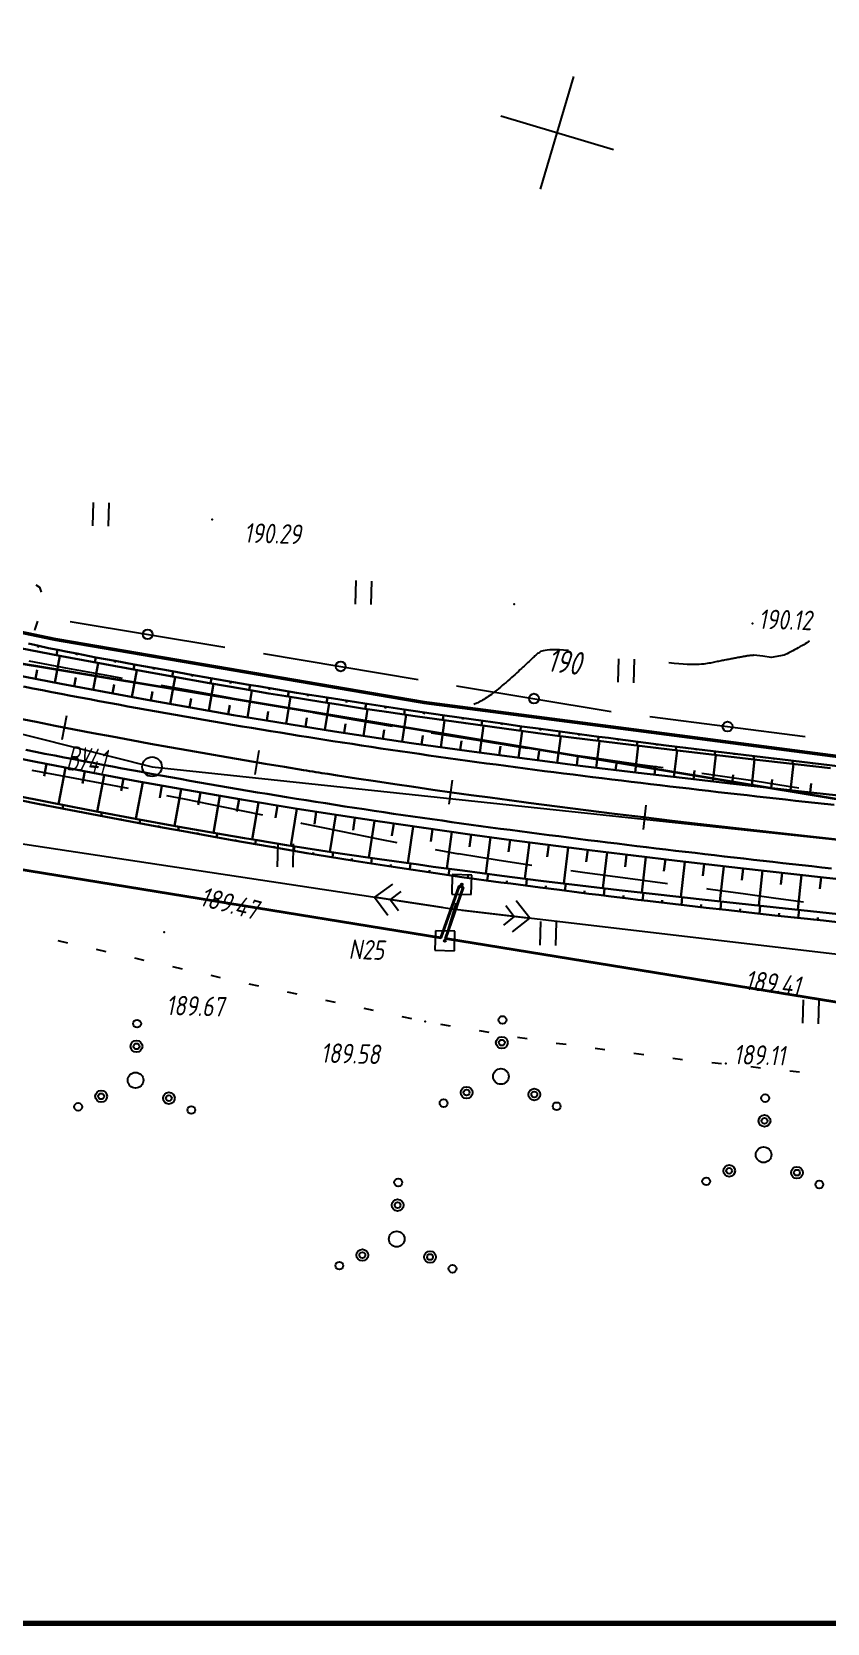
# Model space of a CAD drawing. Header units: millimetres. Extents: x 1808 to 2910, y -1045 to 155.
# Drawn here: x 2043.6 to 2124.8, y -535.7 to -373.1 of the extents above; entities that cross this region are included whole.
import ezdxf

# ---------------------------------------------------------------- set-up
doc = ezdxf.new("R2010")
doc.units = ezdxf.units.MM
doc.linetypes.add('CONTI', pattern=[0])
for name, color, linetype, lineweight in [('10', 1, 'Continuous', 35), ('КОПИЯ_ОСЬ_13_ОТКОСЫ', 7, 'Continuous', 30), ('КОПИЯ_ОСЬ_ГРАНИЦЫ_ПОЛОС', 7, 'Continuous', 30), ('ОСЬ_ВЕРХ_ПОКРЫТИЯ_ГРАНИЦЫ_ПОЛОС', 7, 'Continuous', 30), ('ОСЬ_ВЕРХ_ПОКРЫТИЯ_ОСЬ', 1, 'Continuous', 30)]:
    doc.layers.add(name, color=color, linetype=linetype, lineweight=lineweight)
for name, color, linetype in [('_Оформление', 7, 'Continuous'), ('_Ростелеком', 6, 'Continuous'), ('GOR_BDEFAULT', 212, 'CONTI'), ('NAD_MDEFAULT', 7, 'CONTI'), ('PI_OTDEFAULT', 172, 'CONTI'), ('PI_TTDEFAULT', 5, 'CONTI'), ('PLN_O', 7, 'CONTI'), ('SETKR', 2, 'CONTI'), ('SIT_LDEFAULT', 7, 'CONTI'), ('USLZNDEFAULT', 7, 'CONTI'), ('ZAPSKDEFAULT', 7, 'CONTI'), ('КОПИЯ_ОСЬ_ТАНГЕНСЫ', 1, 'Continuous'), ('ОСЬ_ВЕРХ_ПОКРЫТИЯ_ОТКОСЫ', 7, 'Continuous'), ('ОСЬ_ВЕРХ_ПОКРЫТИЯ_ПИКЕТЫ', 1, 'Continuous')]:
    doc.layers.add(name, color=color, linetype=linetype)
doc.styles.add('eskd', font='isocpeur.ttf', dxfattribs={"width": 1.2, "height": 2})
doc.styles.add('SHRFT', font='isocpeui.ttf')
doc.styles.get("Standard").update_dxf_attribs({"font": 'isocpeui.ttf'})
doc.linetypes.add('Связь', pattern='A,12.5,[130,ltypeshp.shx,S=1,R=-30,X=0,Y=0.9],1,[130,ltypeshp.shx,S=1,R=-30,X=0,Y=0.9],1,[130,ltypeshp.shx,S=1,R=-30,X=0,Y=0.9],4.5', length=19)

# ---------------------------------------------------------------- blocks, each defined once
blk = doc.blocks.new('BL_333')
at = {"color": 0}
for p, q in [((0, -6), (0, 6)), ((-6, 0), (6, 0))]:
    blk.add_line(p, q, dxfattribs=at)
blk = doc.blocks.new('BL_2011')
at = {"color": 0}
for p, q in [((0, 0), (0, 2.4)), ((1.6, 0), (1.6, 2.4))]:
    blk.add_line(p, q, dxfattribs=at)
blk = doc.blocks.new('BL_2010')
at = {"color": 0}
for centre, radius in [((0, 5.78), 0.4), ((0, 3.46), 0.6), ((0, 3.46), 0.3), ((0, 0), 0.8), ((-3.46, -1.74), 0.6), ((-3.46, -1.74), 0.3), ((3.46, -1.74), 0.6), ((3.46, -1.74), 0.3), ((-5.78, -2.88), 0.4), ((5.78, -2.88), 0.4)]:
    blk.add_circle(centre, radius, dxfattribs=at)
blk = doc.blocks.new('BL_27')
at = {"color": 0}
for p, q in [((1, 1), (-1, 1)), ((-1, 1), (-1, -1)), ((1, -1), (1, 1)), ((-1, -1), (1, -1))]:
    blk.add_line(p, q, dxfattribs=at)
blk.add_circle((0, 0), 0.1, dxfattribs=at)

msp = doc.modelspace()

# ---------------------------------------------------------------- linework, layer by layer
at = {"layer": '10'}
for points in [[(2620.73, -395.22), (2606.59, -397.47), (2605.44, -387.39), (2553.12, -394.32), (2438.15, -413.26), (2438.66, -422.99), (2367.6, -436.36), (2276.23, -453.66), (2230.16, -457.47), (2219.73, -457.12), (2144.44, -454.6), (2029.16, -435.48), (1971.45, -421.43), (1894.92, -402.16), (1897.04, -393.04), (1863.68, -385.03)], [(2240.01, -477.5), (2240.65, -472.01), (2240.2, -471.95), (2239.56, -477.53), (2230.74, -478.42), (2136.9, -474.03), (2085.81, -465.74), (2087.63, -460.54), (2087.21, -460.39), (2085.35, -465.66), (2035.92, -457.65), (2035.92, -457.65), (1967.01, -441.3), (1969.04, -431.65), (1931.19, -424.12), (1868.59, -406.35), (1859.13, -404.23)], [(1859.13, -404.23), (1868.59, -406.35), (1931.19, -424.12), (1969.04, -431.65), (1967.01, -441.3), (2035.92, -457.65), (2035.92, -457.65), (2085.35, -465.66), (2087.21, -460.39), (2087.63, -460.54), (2085.81, -465.74), (2136.9, -474.03), (2230.74, -478.42), (2239.56, -477.53), (2240.2, -471.95), (2240.65, -472.01), (2240.01, -477.5), (2288.52, -472.64), (2369.33, -456.96)]]:
    msp.add_lwpolyline(points, dxfattribs=at)
at = {"layer": '_Оформление', "lineweight": 70, "ltscale": 200}
msp.add_lwpolyline([(2874.19, -249.78), (1824.77, -249.78), (1824.77, -535.66), (2874.19, -535.66)], close=True, dxfattribs=at)
at = {"layer": '_Ростелеком', "color": 5, "linetype": 'Связь', "const_width": 0.35}
msp.add_lwpolyline([(2340.52, -436.8), (2307.56, -442.93), (2280.91, -447.64), (2225.37, -453.95), (2190.43, -453.43), (2160.74, -450.96), (2125.77, -447.13), (2083.69, -441.64), (2045.94, -435.19), (2011.44, -427.96), (1968.81, -418.42), (1930.94, -408.64), (1895.72, -398.7), (1863.15, -387.28)], dxfattribs=at)
at = {"layer": 'GOR_BDEFAULT', "color": 212, "elevation": 190, "flags": 128}
for points in [[(2123, -435.37), (2122.87, -435.45), (2122.73, -435.54), (2122.57, -435.63), (2122.41, -435.73), (2122.23, -435.83), (2122.04, -435.93), (2121.86, -436.05), (2121.66, -436.16), (2121.47, -436.27), (2121.29, -436.37), (2121.1, -436.47), (2120.91, -436.57), (2120.74, -436.65), (2120.57, -436.74), (2120.42, -436.81), (2119.09, -437.04), (2118.23, -436.89), (2117.32, -436.81), (2117.26, -436.82), (2117.19, -436.82), (2117.12, -436.82), (2117.06, -436.83), (2117, -436.83), (2116.93, -436.84), (2116.85, -436.85), (2116.79, -436.86), (2116.71, -436.87), (2116.65, -436.88), (2116.57, -436.89), (2116.49, -436.9), (2116.42, -436.92), (2116.34, -436.93), (2116.26, -436.95), (2116.19, -436.96), (2116.11, -436.97), (2116.02, -436.99), (2115.93, -437), (2115.85, -437.02), (2115.77, -437.04), (2115.67, -437.05), (2115.58, -437.07), (2115.49, -437.09), (2115.39, -437.1), (2115.29, -437.13), (2115.19, -437.14), (2115.09, -437.16), (2114.99, -437.18), (2114.89, -437.21), (2114.78, -437.23), (2114.67, -437.24), (2114.56, -437.26), (2114.45, -437.29), (2114.33, -437.31), (2114.22, -437.34), (2114.09, -437.36), (2113.97, -437.39), (2113.84, -437.41), (2113.72, -437.44), (2113.58, -437.46), (2113.45, -437.49), (2113.31, -437.52), (2113.17, -437.55), (2113.03, -437.57), (2112.89, -437.6), (2112.73, -437.63), (2112.56, -437.66), (2112.39, -437.68), (2112.2, -437.71), (2111.98, -437.73), (2111.75, -437.74), (2111.49, -437.75), (2111.19, -437.75), (2110.87, -437.75), (2110.51, -437.74), (2110.1, -437.72), (2109.67, -437.68), (2109.17, -437.65), (2108.63, -437.59)], [(2098.38, -436.32), (2097.89, -436.28), (2097.46, -436.26), (2097.07, -436.25), (2096.75, -436.25), (2096.46, -436.25), (2096.21, -436.28), (2096, -436.32), (2095.81, -436.34), (2095.66, -436.39), (2095.52, -436.44), (2095.41, -436.52), (2095.31, -436.58), (2095.21, -436.64), (2095.13, -436.72), (2095.04, -436.8), (2094.95, -436.88), (2094.87, -436.97), (2094.77, -437.05), (2094.68, -437.15), (2094.57, -437.25), (2094.46, -437.34), (2094.36, -437.44), (2094.23, -437.55), (2094.12, -437.66), (2093.99, -437.78), (2093.85, -437.91), (2093.71, -438.03), (2093.57, -438.17), (2093.42, -438.3), (2093.26, -438.45), (2093.1, -438.6), (2092.92, -438.76), (2092.75, -438.92), (2092.57, -439.08), (2092.38, -439.24), (2092.19, -439.42), (2092, -439.58), (2091.81, -439.74), (2091.62, -439.91), (2091.43, -440.07), (2091.23, -440.23), (2091.05, -440.38), (2090.86, -440.52), (2090.69, -440.66), (2090.51, -440.8), (2090.35, -440.91), (2090.18, -441.02), (2090.03, -441.13), (2089.88, -441.22), (2089.74, -441.32), (2089.6, -441.39), (2089.48, -441.47), (2089.35, -441.54), (2089.24, -441.6), (2089.13, -441.65), (2089.03, -441.69), (2088.94, -441.74), (2088.86, -441.78), (2088.78, -441.8), (2088.72, -441.84)]]:
    msp.add_lwpolyline(points, dxfattribs=at)
at = {"layer": 'PI_TTDEFAULT', "color": 5}
for p in [(2061.99, -422.93, 190.29), (2092.83, -431.59, 190.08), (2117.17, -433.58, 190.12), (2057.08, -465.1, 189.67), (2085.76, -465.97, 189.59), (2083.73, -474.2, 189.58), (2114.45, -478.51, 189.11)]:
    msp.add_point(p, dxfattribs=at)
at = {"layer": 'PLN_O'}
for p, q in [((2047.49, -433.36), (2063.28, -435.99)), ((2067.22, -436.64), (2083.01, -439.27)), ((2086.95, -439.92), (2102.74, -442.55)), ((2106.69, -443.06), (2122.55, -445.11))]:
    msp.add_line(p, q, dxfattribs=at)
for centre in [(2055.39, -434.67), (2075.11, -437.95), (2094.85, -441.23), (2114.63, -444.09)]:
    msp.add_circle(centre, 0.5, dxfattribs=at)
at = {"layer": 'SIT_LDEFAULT', "color": 7}
for p, q in [((2043.97, -429.6), (2044.34, -429.85)), ((2044.35, -429.84), (2044.52, -430.37)), ((2044.13, -433.31), (2043.88, -434.14)), ((2043.88, -434.14), (2043.83, -434.27)), ((2047.42, -438.2), (2043.28, -437.41)), ((2051.59, -438.96), (2047.42, -438.2)), ((2052.82, -439.17), (2051.59, -438.95)), ((2059.83, -440.45), (2056.76, -439.89)), ((2063.92, -441.2), (2059.83, -440.45)), ((2076.6, -443.44), (2072.34, -442.7)), ((2080.39, -444.08), (2076.6, -443.44)), ((2085.02, -444.87), (2084.34, -444.75)), ((2089.11, -445.53), (2085.02, -444.87)), ((2093.23, -446.18), (2089.11, -445.53)), ((2094.21, -446.33), (2093.23, -446.18)), ((2101.74, -447.43), (2098.16, -446.9)), ((2043.57, -448.55), (2045.94, -448.99)), ((2105.95, -448.02), (2101.74, -447.43)), ((2108.07, -448.32), (2105.95, -448.02)), ((2045.94, -448.98), (2050.5, -449.84)), ((2050.5, -449.84), (2053.4, -450.38)), ((2113.88, -449.14), (2112.02, -448.88)), ((2117.44, -449.67), (2113.88, -449.14)), ((2120.81, -450.2), (2117.44, -449.67)), ((2121.9, -450.38), (2120.81, -450.2)), ((2057.32, -451.13), (2059.12, -451.48)), ((2059.12, -451.48), (2063.12, -452.28)), ((2063.12, -452.28), (2067.12, -453.11)), ((2086.49, -462.73), (2028.19, -453.91)), ((2071.04, -453.93), (2071.12, -453.95)), ((2071.12, -453.95), (2075.12, -454.78)), ((2075.12, -454.78), (2079.12, -455.59)), ((2079.12, -455.59), (2080.84, -455.92)), ((2084.77, -456.66), (2087.15, -457.08)), ((2087.15, -457.07), (2091.31, -457.74)), ((2091.31, -457.74), (2094.65, -458.23)), ((2098.61, -458.8), (2100.06, -459)), ((2100.06, -459), (2104.44, -459.58)), ((2104.44, -459.58), (2108.51, -460.12)), ((2080.41, -460.19), (2078.58, -461.53)), ((2085.5, -462.58), (2078.58, -461.53)), ((2078.58, -461.53), (2079.92, -463.35)), ((2080.16, -461.77), (2081.3, -460.93)), ((2112.49, -460.64), (2112.62, -460.65)), ((2112.62, -460.65), (2116.22, -461.13)), ((2116.22, -461.13), (2119.58, -461.6)), ((2081, -462.91), (2080.16, -461.77)), ((2085.76, -465.97), (2086.91, -462.14)), ((2139.51, -468.96), (2086.49, -462.73)), ((2087.49, -462.85), (2094.44, -463.67)), ((2091.97, -462.37), (2092.84, -463.48)), ((2094.44, -463.67), (2093.04, -461.88)), ((2119.58, -461.6), (2122.4, -462)), ((2092.84, -463.48), (2091.74, -464.36)), ((2092.66, -465.07), (2094.44, -463.67)), ((2046.22, -465.95), (2047.2, -466.17)), ((2050.13, -466.83), (2051.11, -467.05)), ((2054.03, -467.72), (2055.01, -467.94)), ((2057.93, -468.6), (2058.91, -468.82)), ((2061.83, -469.49), (2062.8, -469.71)), ((2065.72, -470.36), (2066.7, -470.57)), ((2069.64, -471.19), (2070.62, -471.4)), ((2073.55, -472.02), (2074.53, -472.23)), ((2077.46, -472.86), (2078.44, -473.07)), ((2081.37, -473.69), (2082.35, -473.9)), ((2085.3, -474.47), (2086.28, -474.64)), ((2089.25, -475.13), (2090.23, -475.3)), ((2093.19, -475.8), (2094.17, -475.96)), ((2097.14, -476.41), (2098.13, -476.54)), ((2101.11, -476.93), (2102.1, -477.06)), ((2105.07, -477.46), (2106.07, -477.59)), ((2109.05, -477.97), (2110.04, -478.08)), ((2113.02, -478.4), (2114.01, -478.5)), ((2117, -478.82), (2117.99, -478.93)), ((2120.98, -479.24), (2121.97, -479.35))]:
    msp.add_line(p, q, dxfattribs=at)
at = {"layer": 'КОПИЯ_ОСЬ_13_ОТКОСЫ'}
for points in [[(2042.21, -436.05), (2046.6, -436.9), (2054.15, -438.31), (2061.71, -439.66), (2065.13, -440.25), (2067.77, -440.7), (2069.53, -440.99), (2073.27, -441.59), (2074.9, -441.85), (2077.35, -442.23), (2079.79, -442.6), (2082.73, -443.03), (2087.89, -443.76), (2093.05, -444.47), (2096.98, -444.99), (2103.39, -445.8), (2109.81, -446.58), (2116.73, -447.38), (2125.15, -448.33)], [(2042.21, -436.05), (2046.6, -436.9), (2054.15, -438.31), (2061.71, -439.66), (2065.13, -440.25), (2067.77, -440.7), (2069.53, -440.99), (2073.27, -441.59), (2074.9, -441.85), (2077.35, -442.23), (2079.79, -442.6), (2082.73, -443.03), (2087.89, -443.76), (2093.05, -444.47), (2096.98, -444.99), (2103.39, -445.8), (2109.81, -446.58), (2116.73, -447.38), (2125.15, -448.33)], [(2043.23, -435.59), (2044.28, -435.84), (2045.25, -436.07), (2046.22, -436.27), (2047.19, -436.45), (2048.16, -436.63), (2050.11, -437.02), (2052.06, -437.37), (2054.01, -437.74), (2054.98, -437.92), (2056.93, -438.26), (2057.91, -438.43), (2059.86, -438.79), (2061.81, -439.14), (2065.71, -439.82), (2066.68, -439.98), (2068.64, -440.3), (2070.59, -440.63), (2074.17, -441.2), (2076.94, -441.64), (2081.34, -442.31), (2085.75, -442.96), (2089.67, -443.52), (2090.66, -443.65), (2091.64, -443.78), (2093.6, -444.07), (2095.57, -444.33), (2097.53, -444.61), (2098.52, -444.74), (2099.5, -444.86), (2101.47, -445.13), (2102.46, -445.25), (2103.44, -445.37), (2108.37, -446.02), (2110.35, -446.25), (2112.32, -446.5), (2114.3, -446.74), (2116.27, -446.99), (2118.25, -447.22), (2120.23, -447.46), (2126.17, -448.18)], [(2044.23, -435.82), (2044.18, -436.03)], [(2045.9, -439.61), (2046.43, -436.86)], [(2046.18, -436.26), (2046.07, -436.79)], [(2048.14, -436.63), (2048.11, -436.81)], [(2050.11, -437.01), (2050, -437.54)], [(2040.44, -438.54), (2046.55, -439.73), (2050.95, -440.56), (2055.35, -441.37), (2059.76, -442.15), (2064.17, -442.91), (2067.31, -443.43), (2070.05, -443.88), (2074.47, -444.58), (2082.33, -445.77), (2088.25, -446.6), (2094.16, -447.39), (2099.84, -448.12), (2105.53, -448.82), (2109.98, -449.34), (2114.93, -449.92), (2121.88, -450.69), (2131.31, -451.71)], [(2043.94, -439.23), (2044.11, -438.31)], [(2049.83, -440.35), (2050.35, -437.61)], [(2052.07, -437.37), (2052.04, -437.55)], [(2053.76, -441.08), (2054.27, -438.33)], [(2054.04, -437.75), (2053.94, -438.27)], [(2056.01, -438.1), (2055.98, -438.27)], [(2057.98, -438.45), (2057.88, -438.99)], [(2059.94, -438.81), (2059.91, -438.99)], [(2047.87, -439.98), (2048.04, -439.07)], [(2051.8, -440.72), (2051.97, -439.8)], [(2057.7, -441.79), (2058.19, -439.04)], [(2061.64, -442.48), (2062.11, -439.73)], [(2061.91, -439.16), (2061.82, -439.68)], [(2063.88, -439.5), (2063.85, -439.68)], [(2065.58, -443.15), (2066.04, -440.4)], [(2065.86, -439.84), (2065.77, -440.36)], [(2067.83, -440.17), (2067.8, -440.34)], [(2055.73, -441.44), (2055.9, -440.52)], [(2059.67, -442.14), (2059.83, -441.22)], [(2063.61, -442.82), (2063.77, -441.9)], [(2069.53, -443.8), (2069.98, -441.06)], [(2069.8, -440.5), (2069.71, -441.02)], [(2071.77, -440.82), (2071.75, -440.99)], [(2073.48, -444.43), (2073.92, -441.69)], [(2073.75, -441.14), (2073.67, -441.65)], [(2075.72, -441.45), (2075.7, -441.62)], [(2077.7, -441.76), (2077.62, -442.27)], [(2079.68, -442.06), (2079.65, -442.23)], [(2067.56, -443.48), (2067.71, -442.56)], [(2071.51, -444.11), (2071.65, -443.2)], [(2077.44, -445.03), (2077.85, -442.3)], [(2081.39, -445.62), (2081.8, -442.89)], [(2081.66, -442.36), (2081.58, -442.86)], [(2083.63, -442.65), (2083.61, -442.81)], [(2085.35, -446.19), (2085.73, -443.46)], [(2085.61, -442.94), (2085.54, -443.43)], [(2087.59, -443.22), (2087.57, -443.38)], [(2089.57, -443.5), (2089.5, -443.99)], [(2075.46, -444.73), (2075.59, -443.82)], [(2079.41, -445.33), (2079.55, -444.42)], [(2083.37, -445.91), (2083.5, -445)], [(2089.31, -446.74), (2089.69, -444.01)], [(2091.56, -443.77), (2091.53, -443.93)], [(2093.28, -447.28), (2093.64, -444.55)], [(2093.53, -444.06), (2093.47, -444.52)], [(2095.52, -444.32), (2095.5, -444.48)], [(2097.24, -447.79), (2097.59, -445.07)], [(2097.5, -444.6), (2097.43, -445.05)], [(2099.48, -444.86), (2099.46, -445)], [(2101.46, -445.12), (2101.41, -445.55)], [(2039.05, -446.72), (2043.97, -447.7), (2048.9, -448.65), (2054.09, -449.62), (2059.28, -450.56), (2064.98, -451.54), (2070.68, -452.49), (2074.9, -453.15), (2079.13, -453.79), (2083.6, -454.45), (2088.08, -455.08), (2092.06, -455.62), (2096.04, -456.14), (2100.52, -456.71), (2105.01, -457.26), (2109.49, -457.8), (2115.96, -458.55), (2124.42, -459.49), (2139.35, -461.1)], [(2087.33, -446.47), (2087.46, -445.56)], [(2091.29, -447.01), (2091.42, -446.1)], [(2095.26, -447.53), (2095.38, -446.62)], [(2101.21, -448.29), (2101.55, -445.57)], [(2103.45, -445.37), (2103.43, -445.52)], [(2105.18, -448.77), (2105.51, -446.06)], [(2105.43, -445.63), (2105.38, -446.04)], [(2107.41, -445.89), (2107.4, -446.03)], [(2109.15, -449.25), (2109.48, -446.54)], [(2109.4, -446.14), (2109.35, -446.52)], [(2111.38, -446.38), (2111.37, -446.51)], [(2113.37, -446.63), (2113.33, -446.99)], [(2115.35, -446.87), (2115.34, -446.99)], [(2045.05, -447.91), (2044.81, -449.15)], [(2047.01, -448.29), (2046.29, -452.03)], [(2099.23, -448.04), (2099.34, -447.13)], [(2103.2, -448.53), (2103.31, -447.63)], [(2107.17, -449.01), (2107.28, -448.11)], [(2111.14, -449.48), (2111.25, -448.57)], [(2113.13, -449.71), (2113.44, -447)], [(2117.1, -450.16), (2117.4, -447.46)], [(2117.34, -447.11), (2117.3, -447.45)], [(2119.32, -447.35), (2119.31, -447.46)], [(2121.08, -450.6), (2121.38, -447.9)], [(2121.31, -447.59), (2121.27, -447.89)], [(2123.3, -447.83), (2123.28, -447.93)], [(2048.98, -448.66), (2048.74, -449.91)], [(2050.94, -449.04), (2050.24, -452.79)], [(2052.91, -449.4), (2052.68, -450.65)], [(2054.88, -449.76), (2054.19, -453.53)], [(2056.85, -450.12), (2056.62, -451.38)], [(2115.11, -449.94), (2115.22, -449.03)], [(2119.09, -450.38), (2119.19, -449.48)], [(2123.07, -450.82), (2123.16, -449.92)], [(2038.97, -450.94), (2044.16, -451.98), (2046.64, -452.47), (2051.1, -453.32), (2055.07, -454.06), (2057.06, -454.42), (2058.05, -454.59), (2059.05, -454.77), (2062.53, -455.42), (2064.02, -455.69), (2068, -456.39), (2071.66, -457.01), (2072.49, -457.15), (2076.49, -457.79), (2080.48, -458.41), (2085.48, -459.17), (2087.48, -459.47), (2091.48, -460.01), (2092.48, -460.13), (2095.48, -460.53), (2097.48, -460.78), (2099.47, -461.04), (2100.47, -461.16), (2101.47, -461.28), (2102.47, -461.4), (2104.47, -461.65), (2105.47, -461.77), (2106.47, -461.88), (2108.47, -462.13), (2110.47, -462.35), (2112.46, -462.59), (2114.46, -462.81), (2119.45, -463.37), (2121.45, -463.58), (2122.45, -463.69), (2123.44, -463.8), (2124.44, -463.91), (2126.44, -464.13)], [(2042.01, -451.18), (2047.7, -452.3), (2050.17, -452.77), (2054.14, -453.52), (2058.62, -454.33), (2063.09, -455.11), (2065.28, -455.48), (2066.58, -455.7), (2069.57, -456.19), (2075.07, -457.04), (2079.07, -457.63), (2083.07, -458.19), (2084.57, -458.4), (2087.57, -458.8), (2091.57, -459.33), (2095.57, -459.83), (2099.57, -460.32), (2103.56, -460.79), (2107.56, -461.25), (2112.05, -461.76), (2120.54, -462.68), (2128.52, -463.51)], [(2042.01, -451.18), (2047.7, -452.3), (2050.17, -452.77), (2054.14, -453.52), (2058.62, -454.33), (2063.09, -455.11), (2065.28, -455.48), (2066.58, -455.7), (2069.57, -456.19), (2075.07, -457.04), (2079.07, -457.63), (2083.07, -458.19), (2084.57, -458.4), (2087.57, -458.8), (2091.57, -459.33), (2095.57, -459.83), (2099.57, -460.32), (2103.56, -460.79), (2107.56, -461.25), (2112.05, -461.76), (2120.54, -462.68), (2128.52, -463.51)], [(2058.81, -450.47), (2058.14, -454.24)], [(2060.78, -450.82), (2060.56, -452.08)], [(2062.75, -451.16), (2062.1, -454.94)], [(2064.73, -451.5), (2064.51, -452.76)], [(2044.74, -452.1), (2044.76, -451.98)], [(2046.7, -452.48), (2046.77, -452.12)], [(2048.67, -452.86), (2048.69, -452.74)], [(2050.63, -453.23), (2050.7, -452.87)], [(2066.7, -451.83), (2066.07, -455.61)], [(2068.67, -452.16), (2068.46, -453.42)], [(2070.64, -452.48), (2070.03, -456.26)], [(2072.62, -452.79), (2072.42, -454.06)], [(2074.6, -453.1), (2074.01, -456.88)], [(2076.57, -453.41), (2076.38, -454.67)], [(2052.6, -453.6), (2052.62, -453.48)], [(2054.56, -453.96), (2054.63, -453.61)], [(2056.53, -454.32), (2056.55, -454.2)], [(2058.5, -454.68), (2058.57, -454.32)], [(2060.47, -455.04), (2060.49, -454.92)], [(2062.43, -455.4), (2062.51, -455.01)], [(2078.55, -453.71), (2077.98, -457.47)], [(2080.53, -454), (2080.34, -455.26)], [(2082.51, -454.29), (2081.97, -458.04)], [(2084.49, -454.57), (2084.31, -455.82)], [(2086.47, -454.85), (2085.95, -458.59)], [(2064.4, -455.76), (2064.43, -455.63)], [(2066.37, -456.1), (2066.45, -455.68)], [(2068.34, -456.45), (2068.37, -456.31)], [(2070.31, -456.78), (2070.39, -456.32)], [(2088.45, -455.13), (2088.28, -456.37)], [(2090.43, -455.39), (2089.93, -459.11)], [(2092.41, -455.66), (2092.25, -456.9)], [(2094.4, -455.92), (2093.91, -459.62)], [(2096.38, -456.18), (2096.22, -457.41)], [(2098.36, -456.43), (2097.9, -460.11)], [(2100.35, -456.69), (2100.19, -457.91)], [(2072.29, -457.11), (2072.31, -456.96)], [(2074.26, -457.43), (2074.34, -456.93)], [(2076.24, -457.75), (2076.26, -457.58)], [(2078.21, -458.06), (2078.3, -457.52)], [(2080.19, -458.37), (2080.22, -458.19)], [(2082.16, -458.67), (2082.25, -458.08)], [(2102.33, -456.93), (2101.88, -460.59)], [(2104.32, -457.18), (2104.17, -458.4)], [(2106.3, -457.41), (2105.87, -461.06)], [(2108.29, -457.65), (2108.14, -458.87)], [(2110.27, -457.89), (2109.85, -461.51)], [(2112.26, -458.12), (2112.12, -459.33)], [(2084.14, -458.97), (2084.17, -458.77)], [(2086.12, -459.27), (2086.22, -458.62)], [(2088.1, -459.55), (2088.13, -459.34)], [(2090.08, -459.82), (2090.17, -459.14)], [(2092.06, -460.08), (2092.09, -459.86)], [(2094.05, -460.34), (2094.14, -459.65)], [(2114.25, -458.35), (2113.83, -461.95)], [(2116.23, -458.58), (2116.1, -459.78)], [(2118.22, -458.8), (2117.82, -462.38)], [(2120.21, -459.02), (2120.08, -460.22)], [(2122.2, -459.24), (2121.8, -462.81)], [(2124.19, -459.47), (2124.05, -460.65)], [(2096.03, -460.6), (2096.06, -460.37)], [(2098.01, -460.85), (2098.11, -460.14)], [(2100, -461.1), (2100.03, -460.87)], [(2101.98, -461.34), (2102.07, -460.62)], [(2103.97, -461.59), (2104, -461.35)], [(2105.96, -461.82), (2106.04, -461.08)], [(2109.93, -462.29), (2110.01, -461.53)], [(2107.94, -462.06), (2107.97, -461.82)], [(2111.91, -462.52), (2111.94, -462.27)], [(2113.9, -462.75), (2113.99, -461.97)], [(2115.89, -462.97), (2115.92, -462.71)], [(2117.88, -463.19), (2117.97, -462.4)], [(2119.86, -463.41), (2119.89, -463.15)], [(2121.85, -463.63), (2121.94, -462.82)], [(2123.84, -463.84), (2123.87, -463.58)]]:
    msp.add_lwpolyline(points, dxfattribs=at)
at = {"layer": 'КОПИЯ_ОСЬ_ГРАНИЦЫ_ПОЛОС'}
msp.add_lwpolyline([(2125.52, -452.09), (2124.53, -451.99), (2123.54, -451.88), (2122.55, -451.77), (2121.56, -451.66), (2120.57, -451.55), (2119.59, -451.44), (2118.6, -451.33), (2117.61, -451.22), (2116.62, -451.11), (2115.63, -451), (2114.65, -450.89), (2113.66, -450.78), (2112.67, -450.66), (2111.69, -450.55), (2110.7, -450.43), (2109.71, -450.32), (2108.73, -450.2), (2107.74, -450.09), (2106.75, -449.97), (2105.77, -449.85), (2104.78, -449.73), (2103.8, -449.61), (2102.81, -449.49), (2101.82, -449.37), (2100.84, -449.25), (2099.85, -449.13), (2098.87, -449), (2097.88, -448.88), (2096.9, -448.75), (2095.92, -448.63), (2094.93, -448.5), (2093.95, -448.37), (2092.96, -448.24), (2091.98, -448.11), (2091, -447.98), (2090.01, -447.85), (2089.03, -447.72), (2088.05, -447.58), (2087.07, -447.45), (2086.08, -447.31), (2085.1, -447.17), (2084.12, -447.03), (2083.14, -446.89), (2082.16, -446.75), (2081.18, -446.61), (2080.19, -446.46), (2079.21, -446.32), (2078.23, -446.17), (2077.25, -446.02), (2076.27, -445.87), (2075.29, -445.72), (2074.32, -445.57), (2073.5, -445.44), (2072.68, -445.31), (2071.86, -445.18), (2070.88, -445.03), (2069.91, -444.87), (2068.93, -444.71), (2067.96, -444.56), (2066.99, -444.4), (2066.01, -444.23), (2065.04, -444.07), (2064.06, -443.91), (2063.09, -443.74), (2062.12, -443.58), (2061.14, -443.41), (2060.17, -443.24), (2059.2, -443.07), (2058.23, -442.9), (2057.25, -442.73), (2056.28, -442.55), (2055.31, -442.38), (2054.34, -442.2), (2053.37, -442.03), (2052.4, -441.85), (2051.42, -441.67), (2050.45, -441.49), (2049.48, -441.3), (2048.51, -441.12), (2047.54, -440.94), (2046.57, -440.75), (2045.6, -440.57), (2044.63, -440.38), (2043.66, -440.19), (2042.69, -440)], dxfattribs=at)
at = {"layer": 'КОПИЯ_ОСЬ_ТАНГЕНСЫ'}
for p, q in [((1860.31, -399.24), (2055.84, -448.19)), ((2055.84, -448.19), (2221.71, -465.84))]:
    msp.add_line(p, q, dxfattribs=at)
msp.add_circle((2055.84, -448.19), 1, dxfattribs=at)
at = {"layer": 'ОСЬ_ВЕРХ_ПОКРЫТИЯ_ГРАНИЦЫ_ПОЛОС'}
for points in [[(2040.44, -438.54), (2046.55, -439.73), (2050.95, -440.56), (2055.35, -441.37), (2059.76, -442.15), (2064.17, -442.91), (2067.31, -443.43), (2070.05, -443.88), (2074.47, -444.58), (2082.33, -445.77), (2088.25, -446.6), (2094.16, -447.39), (2099.84, -448.12), (2105.53, -448.82), (2109.98, -449.34), (2114.93, -449.92), (2121.88, -450.69), (2131.31, -451.71)], [(2039.05, -446.72), (2043.97, -447.7), (2048.9, -448.65), (2054.09, -449.62), (2059.28, -450.56), (2064.98, -451.54), (2070.68, -452.49), (2074.9, -453.15), (2079.13, -453.79), (2083.6, -454.45), (2088.08, -455.08), (2092.06, -455.62), (2096.04, -456.14), (2100.52, -456.71), (2105.01, -457.26), (2109.49, -457.8), (2115.96, -458.55), (2124.42, -459.49), (2139.35, -461.1)], [(2125.24, -458.58), (2124.25, -458.47), (2123.25, -458.36), (2122.26, -458.25), (2121.26, -458.14), (2120.27, -458.03), (2119.27, -457.91), (2118.28, -457.8), (2117.28, -457.69), (2116.29, -457.58), (2115.29, -457.46), (2114.3, -457.35), (2113.3, -457.24), (2112.31, -457.12), (2111.31, -457), (2110.32, -456.89), (2109.33, -456.77), (2108.33, -456.65), (2107.34, -456.53), (2106.34, -456.41), (2105.35, -456.29), (2104.35, -456.17), (2103.36, -456.05), (2102.36, -455.93), (2101.37, -455.81), (2100.37, -455.68), (2099.38, -455.56), (2098.39, -455.43), (2097.39, -455.3), (2096.4, -455.18), (2095.4, -455.05), (2094.41, -454.92), (2093.41, -454.79), (2092.42, -454.65), (2091.43, -454.52), (2090.43, -454.39), (2089.44, -454.25), (2088.45, -454.12), (2087.45, -453.98), (2086.46, -453.84), (2085.47, -453.7), (2084.47, -453.56), (2083.48, -453.42), (2082.49, -453.28), (2081.49, -453.13), (2080.5, -452.99), (2079.51, -452.84), (2078.52, -452.69), (2077.52, -452.54), (2076.53, -452.39), (2075.54, -452.24), (2074.55, -452.09), (2073.56, -451.93), (2072.56, -451.77), (2071.57, -451.62), (2070.58, -451.46), (2069.59, -451.3), (2068.6, -451.13), (2067.61, -450.97), (2066.62, -450.81), (2065.63, -450.64), (2064.64, -450.47), (2063.65, -450.3), (2062.66, -450.13), (2061.67, -449.96), (2060.68, -449.79), (2059.7, -449.62), (2058.71, -449.44), (2057.72, -449.26), (2056.73, -449.09), (2055.75, -448.91), (2054.76, -448.73), (2053.77, -448.55), (2052.79, -448.36), (2051.8, -448.18), (2050.81, -447.99), (2049.83, -447.81), (2048.84, -447.62), (2047.86, -447.43), (2046.87, -447.24), (2045.89, -447.05), (2044.9, -446.86), (2043.92, -446.67), (2042.93, -446.47)]]:
    msp.add_lwpolyline(points, dxfattribs=at)
at = {"layer": 'ОСЬ_ВЕРХ_ПОКРЫТИЯ_ОСЬ'}
msp.add_lwpolyline([(2042.04, -443.24), (2043.99, -443.62), (2045.93, -444), (2047.88, -444.38), (2049.83, -444.75), (2051.78, -445.12), (2053.73, -445.49), (2055.68, -445.85), (2057.63, -446.2), (2059.58, -446.55), (2061.54, -446.89), (2063.49, -447.23), (2065.44, -447.57), (2067.4, -447.9), (2069.36, -448.22), (2071.32, -448.54), (2071.32, -448.54, 0.0009), (2073.8, -448.93), (2073.8, -448.93), (2074.78, -449.09), (2076.73, -449.39), (2078.68, -449.68), (2080.63, -449.97), (2082.58, -450.26), (2084.53, -450.54), (2086.48, -450.82), (2088.43, -451.09), (2090.39, -451.35), (2092.34, -451.62), (2094.3, -451.88), (2097.23, -452.26), (2100.16, -452.63), (2103.1, -453), (2106.04, -453.36), (2108.97, -453.71), (2111.91, -454.05), (2115.83, -454.51), (2119.75, -454.95), (2124.65, -455.49), (2130.53, -456.13)], format="xyb", dxfattribs=at)
at = {"layer": 'ОСЬ_ВЕРХ_ПОКРЫТИЯ_ОТКОСЫ'}
msp.add_lwpolyline([(2064.14, -442.91), (2064.17, -442.91), (2067.31, -443.43), (2070.05, -443.88), (2074.47, -444.58), (2082.33, -445.77), (2088.25, -446.6), (2094.16, -447.39), (2099.84, -448.12), (2105.53, -448.82), (2109.98, -449.34), (2114.93, -449.92), (2121.88, -450.69), (2131.31, -451.71)], dxfattribs=at)
at = {"layer": 'ОСЬ_ВЕРХ_ПОКРЫТИЯ_ПИКЕТЫ'}
for p, q in [((2046.66, -445.42), (2047.14, -442.97)), ((2066.37, -448.99), (2066.79, -446.53)), ((2086.18, -452.03), (2086.52, -449.56)), ((2106.03, -454.61), (2106.33, -452.13))]:
    msp.add_line(p, q, dxfattribs=at)

# ---------------------------------------------------------------- block references
at = {"layer": 'SETKR', "color": 82, "rotation": 73.41206077923891}
msp.add_blockref('BL_333', (2097.23, -383.46), dxfattribs=at)
at = {"layer": 'USLZNDEFAULT', "color": 7, "rotation": 358.4120607792389}
for p in [(2087.48, -460.23), (2085.76, -465.97)]:
    msp.add_blockref('BL_27', p, dxfattribs=at)
at = {"layer": 'ZAPSKDEFAULT', "color": 7, "rotation": 358.4120607792389}
for name, p in [('BL_2011', (2049.8, -423.59)), ('BL_2011', (2076.64, -431.58)), ('BL_2011', (2103.47, -439.57)), ('BL_2011', (2068.64, -458.42)), ('BL_2011', (2095.48, -466.41)), ('BL_2011', (2122.31, -474.4)), ('BL_2010', (2054.15, -480.21)), ('BL_2010', (2091.48, -479.83)), ('BL_2010', (2118.31, -487.82)), ('BL_2010', (2080.83, -496.43))]:
    msp.add_blockref(name, p, dxfattribs=at)

# ---------------------------------------------------------------- texts
at = {"layer": 'GOR_BDEFAULT', "color": 212, "style": 'SHRFT', "width": 0.75}
msp.add_text('190', height=2.362, rotation=352.9023, dxfattribs=at).set_placement((2096.17, -438.43, 190))
at = {"layer": 'NAD_MDEFAULT', "color": 7, "style": 'eskd', "oblique": 10, "width": 0.8}
msp.add_text('N25', height=2, rotation=358.1429, dxfattribs=at).set_placement((2075.91, -467.82))
at = {"layer": 'PI_OTDEFAULT', "color": 172, "style": 'eskd', "oblique": 10, "width": 0.8}
for s, rotation, p in [('190.29', 358.4121, (2065.24, -425.3)), ('190.12', 358.4121, (2117.8, -434.11)), ('189.47', 345.4121, (2060.6, -462.35)), ('189.41', 353.4121, (2116.36, -470.95)), ('189.67', 358.4121, (2057.28, -473.55)), ('189.58', 358.4121, (2073.08, -478.41)), ('189.11', 358.4121, (2115.26, -478.57))]:
    msp.add_text(s, height=2, rotation=rotation, dxfattribs=at).set_placement(p)
at = {"layer": 'КОПИЯ_ОСЬ_ТАНГЕНСЫ', "width": 0.6}
msp.add_text('ВУ41', height=2.5, rotation=353.9252, dxfattribs=at).set_placement((2047.01, -448.51))

doc.saveas('drawing.dxf')
